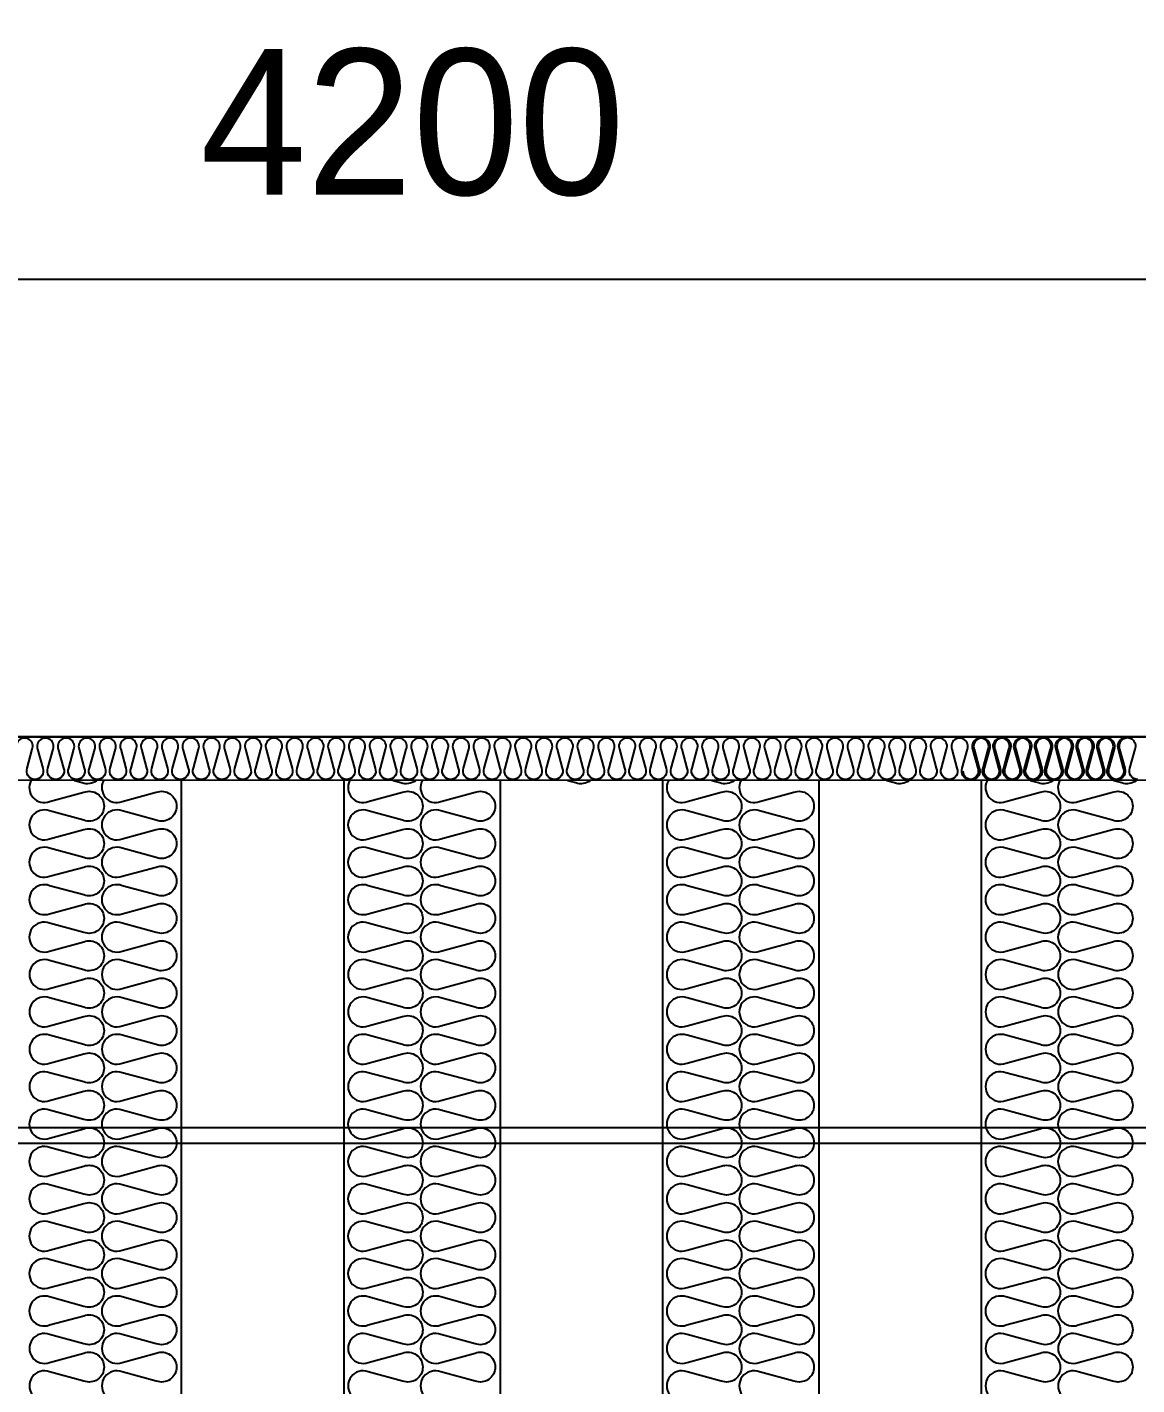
# Model space of a CAD drawing. Header units: millimetres. Extents: x 3347 to 35460, y 2813 to 25521.
# Drawn here: x 8489 to 9555, y 13598 to 14902 of the extents above; entities that cross this region are included whole.
import ezdxf

# ---------------------------------------------------------------- set-up
doc = ezdxf.new("R2010")
doc.units = ezdxf.units.MM
doc.layers.add('SMS', color=220, linetype='Continuous')
doc.layers.add('냉각탑_dim', color=1, linetype='Continuous')
doc.styles.add('HY울릉도L', font='')
doc.styles.get('HY울릉도L').set_extended_font_data('HY울릉도L')
doc.dimstyles.new('성지DIM', dxfattribs={"dimtxt": 3.5, "dimasz": 3, "dimexe": 1, "dimexo": 2.5, "dimgap": 2, "dimtad": 1, "dimdec": 0, "dimzin": 3, "dimdsep": 46, "dimtxsty": 'HY울릉도L', "dimblk": 'ARCHTICK', "dimcen": -2, "dimclrd": 256, "dimclre": 256, "dimclrt": 7, "dimadec": 0, "dimazin": 0, "dimtfac": 1, "dimtdec": 0, "dimtofl": 0, "dimtmove": 0, "dimatfit": 3, "dimfxl": 1, "dimtolj": 1, "dimtzin": 0, "dimlwe": -1, "dimarcsym": 0})

# ---------------------------------------------------------------- blocks, each defined once
blk = doc.blocks.new('*D530')
at = {"layer": 'Defpoints', "color": 0, "transparency": 16777216}
for p in [(10959.2, 14660), (6759.2, 14220.2), (10959.2, 14220.2)]:
    blk.add_point(p, dxfattribs=at)
at = {"layer": '냉각탑_dim', "transparency": 16777216}
for p, q in [((6759.2, 14320.2), (6759.2, 14700)), ((10959.2, 14320.2), (10959.2, 14700))]:
    blk.add_line(p, q, dxfattribs=at)
at = {"layer": '냉각탑_dim', "lineweight": -2, "transparency": 16777216}
blk.add_line((6879.2, 14660), (10839.2, 14660), dxfattribs=at)
at = {"layer": '냉각탑_dim', "transparency": 16777216}
for points in [[(6879.2, 14680), (6879.2, 14640), (6759.2, 14660)], [(10839.2, 14680), (10839.2, 14640), (10959.2, 14660)]]:
    blk.add_solid(points, dxfattribs=at)
at = {"layer": '냉각탑_dim', "color": 7, "transparency": 16777216, "insert": (8859.2, 14810), "char_height": 140, "attachment_point": 5, "style": 'HY울릉도L'}
blk.add_mtext('\\A1;4200', dxfattribs=at)
blk = doc.blocks.new('3')
for p, q in [((9514.2, 14220.2), (6759.2, 14220.2)), ((6803.2, 14220.2), (10959.2, 14220.2)), ((9376, 14220.2), (9921, 14220.2)), ((6759.2, 14179.4), (10959.2, 14178.2)), ((6868.2, 13845.2), (10959.2, 13845.2)), ((6803.2, 13830.2), (10959.2, 13830.2))]:
    blk.add_line(p, q)
at = {"color": 7}
for p, q in [((6759.2, 14220.2), (9514.2, 14220.2)), ((9921, 14220.2), (9376, 14220.2)), ((8637.2, 14178.2), (8637.2, 10700.2)), ((8793.2, 14178.2), (8793.2, 10700.2)), ((8943.2, 14178.2), (8943.2, 10700.2)), ((9099.2, 14178.2), (9099.2, 10700.2)), ((9249.2, 14178.2), (9249.2, 10700.2)), ((9405.2, 14178.2), (9405.2, 10700.2))]:
    blk.add_line(p, q, dxfattribs=at)
at = {"ltscale": 500, "elevation": 0}
blk.add_lwpolyline([(6759.2, 14220.2), (10959.2, 14220.2), (10959.2, 10620.2), (6759.2, 10620.2)], close=True, dxfattribs=at)
at = {"layer": 'SMS', "color": 5, "elevation": 0}
for points in [[(8963.5, 14219, 0.446849), (8958, 14208.4), (8963, 14190.2, -0.524856), (8955.5, 14179.3, -0.524856), (8948, 14190.2), (8953, 14208.4, 1.449198), (8938.1, 14208.4), (8943, 14190.2, -0.524856), (8935.6, 14179.3, -0.524856), (8928.1, 14190.2), (8933, 14208.4, 1.449198), (8918.1, 14208.4), (8923.1, 14190.2, -0.524856), (8915.6, 14179.3, -0.524856), (8908.1, 14190.2), (8913.1, 14208.4, 1.449198), (8898.2, 14208.4), (8903.1, 14190.2, -0.524856), (8895.7, 14179.3, -0.524856), (8888.2, 14190.2), (8893.1, 14208.4, 1.449198), (8878.2, 14208.4), (8883.2, 14190.2, -0.524856), (8875.7, 14179.3, -0.524856), (8868.2, 14190.2), (8873.2, 14208.4, 1.449198), (8858.3, 14208.4), (8863.2, 14190.2, -0.524856), (8855.8, 14179.3, -0.524856), (8848.3, 14190.2), (8853.2, 14208.4, 1.449198), (8838.3, 14208.4), (8843.3, 14190.2, -0.524856), (8835.8, 14179.3, -0.524856), (8828.3, 14190.2), (8833.3, 14208.4, 1.449198), (8818.4, 14208.4), (8823.3, 14190.2, -0.524856), (8815.9, 14179.3, -0.524856), (8808.4, 14190.2), (8813.3, 14208.4, 1.449198), (8798.4, 14208.4), (8803.4, 14190.2, -0.524856), (8795.9, 14179.3, -0.524856), (8788.4, 14190.2), (8793.4, 14208.4, 1.449198), (8778.5, 14208.4), (8783.4, 14190.2, -0.524856), (8776, 14179.3, -0.524856), (8768.5, 14190.2), (8773.4, 14208.4, 1.449198), (8758.5, 14208.4), (8763.5, 14190.2, -0.524856), (8756, 14179.3, -0.524856), (8748.5, 14190.2), (8753.5, 14208.4, 1.449198), (8738.6, 14208.4), (8743.5, 14190.2, -0.524856), (8736.1, 14179.3, -0.524856), (8728.6, 14190.2), (8733.5, 14208.4, 1.449198), (8718.6, 14208.4), (8723.6, 14190.2, -0.524856), (8716.1, 14179.3, -0.524856), (8708.6, 14190.2), (8713.6, 14208.4, 1.449198), (8698.7, 14208.4), (8703.6, 14190.2, -0.524856), (8696.2, 14179.3, -0.524856), (8688.7, 14190.2), (8693.6, 14208.4, 1.449198), (8678.7, 14208.4), (8683.7, 14190.2, -0.524856), (8676.2, 14179.3, -0.524856), (8668.7, 14190.2), (8673.7, 14208.4, 1.449198), (8658.8, 14208.4), (8663.7, 14190.2, -0.524856), (8656.3, 14179.3, -0.524856), (8648.8, 14190.2), (8653.7, 14208.4, 1.449198), (8638.8, 14208.4), (8643.8, 14190.2, -0.524856), (8636.3, 14179.3, -0.524856), (8628.8, 14190.2), (8633.8, 14208.4, 1.449198), (8618.9, 14208.4), (8623.8, 14190.2, -0.524856), (8616.4, 14179.3, -0.524856), (8608.9, 14190.2), (8613.8, 14208.4, 1.449198), (8598.9, 14208.4), (8603.9, 14190.2, -0.524856), (8596.4, 14179.3, -0.524856), (8588.9, 14190.2), (8593.9, 14208.4, 1.449198), (8579, 14208.4), (8583.9, 14190.2, -0.524856), (8576.5, 14179.3, -0.524856), (8569, 14190.2), (8573.9, 14208.4, 1.449198), (8559, 14208.4), (8564, 14190.2, -0.524856), (8556.5, 14179.3, -0.524856), (8549, 14190.2), (8554, 14208.4, 1.449198), (8539.1, 14208.4), (8544, 14190.2, -0.524856), (8536.6, 14179.3, -0.524856), (8529.1, 14190.2), (8534, 14208.4, 1.449198), (8519.1, 14208.4), (8524.1, 14190.2, -0.524856), (8516.6, 14179.3, -0.524856), (8509.1, 14190.2), (8514.1, 14208.4, 1.449198), (8499.2, 14208.4), (8504.1, 14190.2, -0.524856), (8496.7, 14179.3, -0.524856), (8489.2, 14190.2), (8494.1, 14208.4, 1.449198), (8479.2, 14208.4)], [(9542, 14219, 0.446849), (9536.6, 14208.4), (9541.5, 14190.2, -0.524856), (9534.1, 14179.3, -0.524856), (9526.6, 14190.2), (9531.5, 14208.4, 1.449198), (9516.6, 14208.4), (9521.6, 14190.2, -0.524856), (9514.1, 14179.3, -0.524856), (9506.6, 14190.2), (9511.6, 14208.4, 1.449198), (9496.7, 14208.4), (9501.6, 14190.2, -0.524856), (9494.2, 14179.3, -0.524856), (9486.7, 14190.2), (9491.6, 14208.4, 1.449198), (9476.7, 14208.4), (9481.7, 14190.2, -0.524856), (9474.2, 14179.3, -0.524856), (9466.7, 14190.2), (9471.7, 14208.4, 1.449198), (9456.8, 14208.4), (9461.7, 14190.2, -0.524856), (9454.3, 14179.3, -0.524856), (9446.8, 14190.2), (9451.7, 14208.4, 1.449198), (9436.8, 14208.4), (9441.8, 14190.2, -0.524856), (9434.3, 14179.3, -0.524856), (9426.8, 14190.2), (9431.8, 14208.4, 1.449198), (9416.9, 14208.4), (9421.8, 14190.2, -0.524856), (9414.4, 14179.3, -0.524856), (9406.9, 14190.2), (9411.8, 14208.4, 1.449198), (9396.9, 14208.4), (9401.9, 14190.2, -0.524856), (9394.4, 14179.3, -0.524856), (9386.9, 14190.2), (9391.9, 14208.4, 1.449198), (9377, 14208.4), (9381.9, 14190.2, -0.524856), (9374.5, 14179.3, -0.524856), (9367, 14190.2), (9371.9, 14208.4, 1.449198), (9357, 14208.4), (9362, 14190.2, -0.524856), (9354.5, 14179.3, -0.524856), (9347, 14190.2), (9352, 14208.4, 1.449198), (9337.1, 14208.4), (9342, 14190.2, -0.524856), (9334.6, 14179.3, -0.524856), (9327.1, 14190.2), (9332, 14208.4, 1.449198), (9317.1, 14208.4), (9322.1, 14190.2, -0.524856), (9314.6, 14179.3, -0.524856), (9307.1, 14190.2), (9312.1, 14208.4, 1.449198), (9297.2, 14208.4), (9302.1, 14190.2, -0.524856), (9294.7, 14179.3, -0.524856), (9287.2, 14190.2), (9292.1, 14208.4, 1.449198), (9277.2, 14208.4), (9282.2, 14190.2, -0.524856), (9274.7, 14179.3, -0.524856), (9267.2, 14190.2), (9272.2, 14208.4, 1.449198), (9257.3, 14208.4), (9262.2, 14190.2, -0.524856), (9254.8, 14179.3, -0.524856), (9247.3, 14190.2), (9252.2, 14208.4, 1.449198), (9237.3, 14208.4), (9242.3, 14190.2, -0.524856), (9234.8, 14179.3, -0.524856), (9227.3, 14190.2), (9232.3, 14208.4, 1.449198), (9217.4, 14208.4), (9222.3, 14190.2, -0.524856), (9214.9, 14179.3, -0.524856), (9207.4, 14190.2), (9212.3, 14208.4, 1.449198), (9197.4, 14208.4), (9202.4, 14190.2, -0.524856), (9194.9, 14179.3, -0.524856), (9187.4, 14190.2), (9192.4, 14208.4, 1.449198), (9177.5, 14208.4), (9182.4, 14190.2, -0.524856), (9175, 14179.3, -0.524856), (9167.5, 14190.2), (9172.4, 14208.4, 1.449198), (9157.5, 14208.4), (9162.5, 14190.2, -0.524856), (9155, 14179.3, -0.524856), (9147.5, 14190.2), (9152.5, 14208.4, 1.449198), (9137.6, 14208.4), (9142.5, 14190.2, -0.524856), (9135.1, 14179.3, -0.524856), (9127.6, 14190.2), (9132.5, 14208.4, 1.449198), (9117.6, 14208.4), (9122.6, 14190.2, -0.524856), (9115.1, 14179.3, -0.524856), (9107.6, 14190.2), (9112.6, 14208.4, 1.449198), (9097.7, 14208.4), (9102.6, 14190.2, -0.524856), (9095.2, 14179.3, -0.524856), (9087.7, 14190.2), (9092.6, 14208.4, 1.449198), (9077.7, 14208.4), (9082.7, 14190.2, -0.524856), (9075.2, 14179.3, -0.524856), (9067.7, 14190.2), (9072.7, 14208.4, 1.449198), (9057.8, 14208.4), (9062.7, 14190.2, -0.524856), (9055.3, 14179.3, -0.524856), (9047.8, 14190.2), (9052.7, 14208.4, 1.449198), (9037.8, 14208.4), (9042.8, 14190.2, -0.524856), (9035.3, 14179.3, -0.524856), (9027.8, 14190.2), (9032.8, 14208.4, 1.449198), (9017.9, 14208.4), (9022.8, 14190.2, -0.524856), (9015.4, 14179.3, -0.524856), (9007.9, 14190.2), (9012.8, 14208.4, 1.449198), (8997.9, 14208.4), (9002.9, 14190.2, -0.524856), (8995.4, 14179.3, -0.524856), (8987.9, 14190.2), (8992.9, 14208.4, 1.449198), (8978, 14208.4), (8982.9, 14190.2, -0.524856), (8975.5, 14179.3, -0.524856), (8968, 14190.2), (8972.9, 14208.4, 1.449198), (8958, 14208.4), (8963, 14190.2, -0.524856), (8955.5, 14179.3, -0.417249), (8947.5, 14187.4)], [(9555.5, 14179.3, -0.524856), (9548, 14190.2), (9553, 14208.4, 1.449198), (9538, 14208.4), (9543, 14190.2, -0.524856), (9535.5, 14179.3, -0.524856), (9528.1, 14190.2), (9533, 14208.4, 1.449198), (9518.1, 14208.4), (9523, 14190.2, -0.524856), (9515.6, 14179.3, -0.524856), (9508.1, 14190.2), (9513.1, 14208.4, 1.449198), (9498.1, 14208.4), (9503.1, 14190.2, -0.524856), (9495.6, 14179.3, -0.524856), (9488.2, 14190.2), (9493.1, 14208.4, 1.449198), (9478.2, 14208.4), (9483.1, 14190.2, -0.524856), (9475.7, 14179.3, -0.524856), (9468.2, 14190.2), (9473.2, 14208.4, 1.449198), (9458.2, 14208.4), (9463.2, 14190.2, -0.524856), (9455.7, 14179.3, -0.524856), (9448.3, 14190.2), (9453.2, 14208.4, 1.449198), (9438.3, 14208.4), (9443.2, 14190.2, -0.524856), (9435.8, 14179.3, -0.524856), (9428.3, 14190.2), (9433.3, 14208.4, 1.449198), (9418.3, 14208.4), (9423.3, 14190.2, -0.524856), (9415.8, 14179.3, -0.524856), (9408.4, 14190.2), (9413.3, 14208.4, 1.449198), (9398.4, 14208.4), (9403.3, 14190.2, -0.524856), (9395.9, 14179.3, -0.417249), (9387.9, 14187.4)], [(8492.8, 14178.2, 0.686718), (8510.7, 14158.2), (8543.6, 14167.1, -0.524856), (8563, 14153.7, -0.524856), (8543.6, 14140.3), (8510.7, 14149.2, 1.449198), (8510.7, 14122.3), (8543.6, 14131.2, -0.524856), (8563, 14117.8, -0.524856), (8543.6, 14104.4), (8510.7, 14113.3, 1.449198), (8510.7, 14086.4), (8543.6, 14095.3, -0.524856), (8563, 14081.9, -0.524856), (8543.6, 14068.5), (8510.7, 14077.4, 1.449198), (8510.7, 14050.5), (8543.6, 14059.4, -0.524856), (8563, 14046, -0.524856), (8543.6, 14032.5), (8510.7, 14041.5, 1.449198), (8510.7, 14014.6), (8543.6, 14023.5, -0.524856), (8563, 14010.1, -0.524856), (8543.6, 13996.6), (8510.7, 14005.5, 1.449198), (8510.7, 13978.7), (8543.6, 13987.6, -0.524856), (8563, 13974.2, -0.524856), (8543.6, 13960.7), (8510.7, 13969.6, 1.449198), (8510.7, 13942.8), (8543.6, 13951.7, -0.524856), (8563, 13938.2, -0.524856), (8543.6, 13924.8), (8510.7, 13933.7, 1.449198), (8510.7, 13906.9), (8543.6, 13915.8, -0.524856), (8563, 13902.3, -0.524856), (8543.6, 13888.9), (8510.7, 13897.8, 1.449198), (8510.7, 13871), (8543.6, 13879.9, -0.524856), (8563, 13866.4, -0.524856), (8543.6, 13853), (8510.7, 13861.9, 1.449198), (8510.7, 13835), (8543.6, 13843.9, -0.524856), (8563, 13830.5, -0.524856), (8543.6, 13817.1), (8510.7, 13826, 1.449198), (8510.7, 13799.1), (8543.6, 13808, -0.524856), (8563, 13794.6, -0.524856), (8543.6, 13781.2), (8510.7, 13790.1, 1.449198), (8510.7, 13763.2), (8543.6, 13772.1, -0.524856), (8563, 13758.7, -0.524856), (8543.6, 13745.3), (8510.7, 13754.2, 1.449198), (8510.7, 13727.3), (8543.6, 13736.2, -0.524856), (8563, 13722.8, -0.524856), (8543.6, 13709.4), (8510.7, 13718.3, 1.449198), (8510.7, 13691.4), (8543.6, 13700.3, -0.524856), (8563, 13686.9, -0.524856), (8543.6, 13673.4), (8510.7, 13682.4, 1.449198), (8510.7, 13655.5), (8543.6, 13664.4, -0.524856), (8563, 13651, -0.524856), (8543.6, 13637.5), (8510.7, 13646.4, 1.449198), (8510.7, 13619.6), (8543.6, 13628.5, -0.524856), (8563, 13615.1, -0.524856), (8543.6, 13601.6), (8510.7, 13610.5, 1.449198), (8510.7, 13583.7)], [(8555.9, 14178.2, -0.259641), (8542.1, 14176.2), (8534.6, 14178.2)], [(8562.4, 14178.2, 0.686718), (8580.3, 14158.2), (8613.2, 14167.1, -0.524856), (8632.6, 14153.7, -0.524856), (8613.2, 14140.3), (8580.3, 14149.2, 1.449198), (8580.3, 14122.3), (8613.2, 14131.2, -0.524856), (8632.6, 14117.8, -0.524856), (8613.2, 14104.4), (8580.3, 14113.3, 1.449198), (8580.3, 14086.4), (8613.2, 14095.3, -0.524856), (8632.6, 14081.9, -0.524856), (8613.2, 14068.5), (8580.3, 14077.4, 1.449198), (8580.3, 14050.5), (8613.2, 14059.4, -0.524856), (8632.6, 14046, -0.524856), (8613.2, 14032.5), (8580.3, 14041.5, 1.449198), (8580.3, 14014.6), (8613.2, 14023.5, -0.524856), (8632.6, 14010.1, -0.524856), (8613.2, 13996.6), (8580.3, 14005.5, 1.449198), (8580.3, 13978.7), (8613.2, 13987.6, -0.524856), (8632.6, 13974.2, -0.524856), (8613.2, 13960.7), (8580.3, 13969.6, 1.449198), (8580.3, 13942.8), (8613.2, 13951.7, -0.524856), (8632.6, 13938.2, -0.524856), (8613.2, 13924.8), (8580.3, 13933.7, 1.449198), (8580.3, 13906.9), (8613.2, 13915.8, -0.524856), (8632.6, 13902.3, -0.524856), (8613.2, 13888.9), (8580.3, 13897.8, 1.449198), (8580.3, 13871), (8613.2, 13879.9, -0.524856), (8632.6, 13866.4, -0.524856), (8613.2, 13853), (8580.3, 13861.9, 1.449198), (8580.3, 13835), (8613.2, 13843.9, -0.524856), (8632.6, 13830.5, -0.524856), (8613.2, 13817.1), (8580.3, 13826, 1.449198), (8580.3, 13799.1), (8613.2, 13808, -0.524856), (8632.6, 13794.6, -0.524856), (8613.2, 13781.2), (8580.3, 13790.1, 1.449198), (8580.3, 13763.2), (8613.2, 13772.1, -0.524856), (8632.6, 13758.7, -0.524856), (8613.2, 13745.3), (8580.3, 13754.2, 1.449198), (8580.3, 13727.3), (8613.2, 13736.2, -0.524856), (8632.6, 13722.8, -0.524856), (8613.2, 13709.4), (8580.3, 13718.3, 1.449198), (8580.3, 13691.4), (8613.2, 13700.3, -0.524856), (8632.6, 13686.9, -0.524856), (8613.2, 13673.4), (8580.3, 13682.4, 1.449198), (8580.3, 13655.5), (8613.2, 13664.4, -0.524856), (8632.6, 13651, -0.524856), (8613.2, 13637.5), (8580.3, 13646.4, 1.449198), (8580.3, 13619.6), (8613.2, 13628.5, -0.524856), (8632.6, 13615.1, -0.524856), (8613.2, 13601.6), (8580.3, 13610.5, 1.449198), (8580.3, 13583.7)], [(8798.8, 14178.2, 0.686718), (8816.7, 14158.2), (8849.6, 14167.1, -0.524856), (8869, 14153.7, -0.524856), (8849.6, 14140.3), (8816.7, 14149.2, 1.449198), (8816.7, 14122.3), (8849.6, 14131.2, -0.524856), (8869, 14117.8, -0.524856), (8849.6, 14104.4), (8816.7, 14113.3, 1.449198), (8816.7, 14086.4), (8849.6, 14095.3, -0.524856), (8869, 14081.9, -0.524856), (8849.6, 14068.5), (8816.7, 14077.4, 1.449198), (8816.7, 14050.5), (8849.6, 14059.4, -0.524856), (8869, 14046, -0.524856), (8849.6, 14032.5), (8816.7, 14041.5, 1.449198), (8816.7, 14014.6), (8849.6, 14023.5, -0.524856), (8869, 14010.1, -0.524856), (8849.6, 13996.6), (8816.7, 14005.5, 1.449198), (8816.7, 13978.7), (8849.6, 13987.6, -0.524856), (8869, 13974.2, -0.524856), (8849.6, 13960.7), (8816.7, 13969.6, 1.449198), (8816.7, 13942.8), (8849.6, 13951.7, -0.524856), (8869, 13938.2, -0.524856), (8849.6, 13924.8), (8816.7, 13933.7, 1.449198), (8816.7, 13906.9), (8849.6, 13915.8, -0.524856), (8869, 13902.3, -0.524856), (8849.6, 13888.9), (8816.7, 13897.8, 1.449198), (8816.7, 13871), (8849.6, 13879.9, -0.524856), (8869, 13866.4, -0.524856), (8849.6, 13853), (8816.7, 13861.9, 1.449198), (8816.7, 13835), (8849.6, 13843.9, -0.524856), (8869, 13830.5, -0.524856), (8849.6, 13817.1), (8816.7, 13826, 1.449198), (8816.7, 13799.1), (8849.6, 13808, -0.524856), (8869, 13794.6, -0.524856), (8849.6, 13781.2), (8816.7, 13790.1, 1.449198), (8816.7, 13763.2), (8849.6, 13772.1, -0.524856), (8869, 13758.7, -0.524856), (8849.6, 13745.3), (8816.7, 13754.2, 1.449198), (8816.7, 13727.3), (8849.6, 13736.2, -0.524856), (8869, 13722.8, -0.524856), (8849.6, 13709.4), (8816.7, 13718.3, 1.449198), (8816.7, 13691.4), (8849.6, 13700.3, -0.524856), (8869, 13686.9, -0.524856), (8849.6, 13673.4), (8816.7, 13682.4, 1.449198), (8816.7, 13655.5), (8849.6, 13664.4, -0.524856), (8869, 13651, -0.524856), (8849.6, 13637.5), (8816.7, 13646.4, 1.449198), (8816.7, 13619.6), (8849.6, 13628.5, -0.524856), (8869, 13615.1, -0.524856), (8849.6, 13601.6), (8816.7, 13610.5, 1.449198), (8816.7, 13583.7)], [(8861.9, 14178.2, -0.259641), (8848.1, 14176.2), (8840.6, 14178.2)], [(8868.4, 14178.2, 0.686718), (8886.3, 14158.2), (8919.2, 14167.1, -0.524856), (8938.6, 14153.7, -0.524856), (8919.2, 14140.3), (8886.3, 14149.2, 1.449198), (8886.3, 14122.3), (8919.2, 14131.2, -0.524856), (8938.6, 14117.8, -0.524856), (8919.2, 14104.4), (8886.3, 14113.3, 1.449198), (8886.3, 14086.4), (8919.2, 14095.3, -0.524856), (8938.6, 14081.9, -0.524856), (8919.2, 14068.5), (8886.3, 14077.4, 1.449198), (8886.3, 14050.5), (8919.2, 14059.4, -0.524856), (8938.6, 14046, -0.524856), (8919.2, 14032.5), (8886.3, 14041.5, 1.449198), (8886.3, 14014.6), (8919.2, 14023.5, -0.524856), (8938.6, 14010.1, -0.524856), (8919.2, 13996.6), (8886.3, 14005.5, 1.449198), (8886.3, 13978.7), (8919.2, 13987.6, -0.524856), (8938.6, 13974.2, -0.524856), (8919.2, 13960.7), (8886.3, 13969.6, 1.449198), (8886.3, 13942.8), (8919.2, 13951.7, -0.524856), (8938.6, 13938.2, -0.524856), (8919.2, 13924.8), (8886.3, 13933.7, 1.449198), (8886.3, 13906.9), (8919.2, 13915.8, -0.524856), (8938.6, 13902.3, -0.524856), (8919.2, 13888.9), (8886.3, 13897.8, 1.449198), (8886.3, 13871), (8919.2, 13879.9, -0.524856), (8938.6, 13866.4, -0.524856), (8919.2, 13853), (8886.3, 13861.9, 1.449198), (8886.3, 13835), (8919.2, 13843.9, -0.524856), (8938.6, 13830.5, -0.524856), (8919.2, 13817.1), (8886.3, 13826, 1.449198), (8886.3, 13799.1), (8919.2, 13808, -0.524856), (8938.6, 13794.6, -0.524856), (8919.2, 13781.2), (8886.3, 13790.1, 1.449198), (8886.3, 13763.2), (8919.2, 13772.1, -0.524856), (8938.6, 13758.7, -0.524856), (8919.2, 13745.3), (8886.3, 13754.2, 1.449198), (8886.3, 13727.3), (8919.2, 13736.2, -0.524856), (8938.6, 13722.8, -0.524856), (8919.2, 13709.4), (8886.3, 13718.3, 1.449198), (8886.3, 13691.4), (8919.2, 13700.3, -0.524856), (8938.6, 13686.9, -0.524856), (8919.2, 13673.4), (8886.3, 13682.4, 1.449198), (8886.3, 13655.5), (8919.2, 13664.4, -0.524856), (8938.6, 13651, -0.524856), (8919.2, 13637.5), (8886.3, 13646.4, 1.449198), (8886.3, 13619.6), (8919.2, 13628.5, -0.524856), (8938.6, 13615.1, -0.524856), (8919.2, 13601.6), (8886.3, 13610.5, 1.449198), (8886.3, 13583.7)], [(9029.7, 14178.2, -0.259641), (9015.9, 14176.2), (9008.4, 14178.2)], [(9104.8, 14178.2, 0.686718), (9122.7, 14158.2), (9155.6, 14167.1, -0.524856), (9175, 14153.7, -0.524856), (9155.6, 14140.3), (9122.7, 14149.2, 1.449198), (9122.7, 14122.3), (9155.6, 14131.2, -0.524856), (9175, 14117.8, -0.524856), (9155.6, 14104.4), (9122.7, 14113.3, 1.449198), (9122.7, 14086.4), (9155.6, 14095.3, -0.524856), (9175, 14081.9, -0.524856), (9155.6, 14068.5), (9122.7, 14077.4, 1.449198), (9122.7, 14050.5), (9155.6, 14059.4, -0.524856), (9175, 14046, -0.524856), (9155.6, 14032.5), (9122.7, 14041.5, 1.449198), (9122.7, 14014.6), (9155.6, 14023.5, -0.524856), (9175, 14010.1, -0.524856), (9155.6, 13996.6), (9122.7, 14005.5, 1.449198), (9122.7, 13978.7), (9155.6, 13987.6, -0.524856), (9175, 13974.2, -0.524856), (9155.6, 13960.7), (9122.7, 13969.6, 1.449198), (9122.7, 13942.8), (9155.6, 13951.7, -0.524856), (9175, 13938.2, -0.524856), (9155.6, 13924.8), (9122.7, 13933.7, 1.449198), (9122.7, 13906.9), (9155.6, 13915.8, -0.524856), (9175, 13902.3, -0.524856), (9155.6, 13888.9), (9122.7, 13897.8, 1.449198), (9122.7, 13871), (9155.6, 13879.9, -0.524856), (9175, 13866.4, -0.524856), (9155.6, 13853), (9122.7, 13861.9, 1.449198), (9122.7, 13835), (9155.6, 13843.9, -0.524856), (9175, 13830.5, -0.524856), (9155.6, 13817.1), (9122.7, 13826, 1.449198), (9122.7, 13799.1), (9155.6, 13808, -0.524856), (9175, 13794.6, -0.524856), (9155.6, 13781.2), (9122.7, 13790.1, 1.449198), (9122.7, 13763.2), (9155.6, 13772.1, -0.524856), (9175, 13758.7, -0.524856), (9155.6, 13745.3), (9122.7, 13754.2, 1.449198), (9122.7, 13727.3), (9155.6, 13736.2, -0.524856), (9175, 13722.8, -0.524856), (9155.6, 13709.4), (9122.7, 13718.3, 1.449198), (9122.7, 13691.4), (9155.6, 13700.3, -0.524856), (9175, 13686.9, -0.524856), (9155.6, 13673.4), (9122.7, 13682.4, 1.449198), (9122.7, 13655.5), (9155.6, 13664.4, -0.524856), (9175, 13651, -0.524856), (9155.6, 13637.5), (9122.7, 13646.4, 1.449198), (9122.7, 13619.6), (9155.6, 13628.5, -0.524856), (9175, 13615.1, -0.524856), (9155.6, 13601.6), (9122.7, 13610.5, 1.449198), (9122.7, 13583.7)], [(9167.9, 14178.2, -0.259641), (9154.1, 14176.2), (9146.6, 14178.2)], [(9174.4, 14178.2, 0.686718), (9192.3, 14158.2), (9225.2, 14167.1, -0.524856), (9244.6, 14153.7, -0.524856), (9225.2, 14140.3), (9192.3, 14149.2, 1.449198), (9192.3, 14122.3), (9225.2, 14131.2, -0.524856), (9244.6, 14117.8, -0.524856), (9225.2, 14104.4), (9192.3, 14113.3, 1.449198), (9192.3, 14086.4), (9225.2, 14095.3, -0.524856), (9244.6, 14081.9, -0.524856), (9225.2, 14068.5), (9192.3, 14077.4, 1.449198), (9192.3, 14050.5), (9225.2, 14059.4, -0.524856), (9244.6, 14046, -0.524856), (9225.2, 14032.5), (9192.3, 14041.5, 1.449198), (9192.3, 14014.6), (9225.2, 14023.5, -0.524856), (9244.6, 14010.1, -0.524856), (9225.2, 13996.6), (9192.3, 14005.5, 1.449198), (9192.3, 13978.7), (9225.2, 13987.6, -0.524856), (9244.6, 13974.2, -0.524856), (9225.2, 13960.7), (9192.3, 13969.6, 1.449198), (9192.3, 13942.8), (9225.2, 13951.7, -0.524856), (9244.6, 13938.2, -0.524856), (9225.2, 13924.8), (9192.3, 13933.7, 1.449198), (9192.3, 13906.9), (9225.2, 13915.8, -0.524856), (9244.6, 13902.3, -0.524856), (9225.2, 13888.9), (9192.3, 13897.8, 1.449198), (9192.3, 13871), (9225.2, 13879.9, -0.524856), (9244.6, 13866.4, -0.524856), (9225.2, 13853), (9192.3, 13861.9, 1.449198), (9192.3, 13835), (9225.2, 13843.9, -0.524856), (9244.6, 13830.5, -0.524856), (9225.2, 13817.1), (9192.3, 13826, 1.449198), (9192.3, 13799.1), (9225.2, 13808, -0.524856), (9244.6, 13794.6, -0.524856), (9225.2, 13781.2), (9192.3, 13790.1, 1.449198), (9192.3, 13763.2), (9225.2, 13772.1, -0.524856), (9244.6, 13758.7, -0.524856), (9225.2, 13745.3), (9192.3, 13754.2, 1.449198), (9192.3, 13727.3), (9225.2, 13736.2, -0.524856), (9244.6, 13722.8, -0.524856), (9225.2, 13709.4), (9192.3, 13718.3, 1.449198), (9192.3, 13691.4), (9225.2, 13700.3, -0.524856), (9244.6, 13686.9, -0.524856), (9225.2, 13673.4), (9192.3, 13682.4, 1.449198), (9192.3, 13655.5), (9225.2, 13664.4, -0.524856), (9244.6, 13651, -0.524856), (9225.2, 13637.5), (9192.3, 13646.4, 1.449198), (9192.3, 13619.6), (9225.2, 13628.5, -0.524856), (9244.6, 13615.1, -0.524856), (9225.2, 13601.6), (9192.3, 13610.5, 1.449198), (9192.3, 13583.7)], [(9335.7, 14178.2, -0.259641), (9321.9, 14176.2), (9314.4, 14178.2)], [(9410.8, 14178.2, 0.686718), (9428.7, 14158.2), (9461.6, 14167.1, -0.524856), (9481, 14153.7, -0.524856), (9461.6, 14140.3), (9428.7, 14149.2, 1.449198), (9428.7, 14122.3), (9461.6, 14131.2, -0.524856), (9481, 14117.8, -0.524856), (9461.6, 14104.4), (9428.7, 14113.3, 1.449198), (9428.7, 14086.4), (9461.6, 14095.3, -0.524856), (9481, 14081.9, -0.524856), (9461.6, 14068.5), (9428.7, 14077.4, 1.449198), (9428.7, 14050.5), (9461.6, 14059.4, -0.524856), (9481, 14046, -0.524856), (9461.6, 14032.5), (9428.7, 14041.5, 1.449198), (9428.7, 14014.6), (9461.6, 14023.5, -0.524856), (9481, 14010.1, -0.524856), (9461.6, 13996.6), (9428.7, 14005.5, 1.449198), (9428.7, 13978.7), (9461.6, 13987.6, -0.524856), (9481, 13974.2, -0.524856), (9461.6, 13960.7), (9428.7, 13969.6, 1.449198), (9428.7, 13942.8), (9461.6, 13951.7, -0.524856), (9481, 13938.2, -0.524856), (9461.6, 13924.8), (9428.7, 13933.7, 1.449198), (9428.7, 13906.9), (9461.6, 13915.8, -0.524856), (9481, 13902.3, -0.524856), (9461.6, 13888.9), (9428.7, 13897.8, 1.449198), (9428.7, 13871), (9461.6, 13879.9, -0.524856), (9481, 13866.4, -0.524856), (9461.6, 13853), (9428.7, 13861.9, 1.449198), (9428.7, 13835), (9461.6, 13843.9, -0.524856), (9481, 13830.5, -0.524856), (9461.6, 13817.1), (9428.7, 13826, 1.449198), (9428.7, 13799.1), (9461.6, 13808, -0.524856), (9481, 13794.6, -0.524856), (9461.6, 13781.2), (9428.7, 13790.1, 1.449198), (9428.7, 13763.2), (9461.6, 13772.1, -0.524856), (9481, 13758.7, -0.524856), (9461.6, 13745.3), (9428.7, 13754.2, 1.449198), (9428.7, 13727.3), (9461.6, 13736.2, -0.524856), (9481, 13722.8, -0.524856), (9461.6, 13709.4), (9428.7, 13718.3, 1.449198), (9428.7, 13691.4), (9461.6, 13700.3, -0.524856), (9481, 13686.9, -0.524856), (9461.6, 13673.4), (9428.7, 13682.4, 1.449198), (9428.7, 13655.5), (9461.6, 13664.4, -0.524856), (9481, 13651, -0.524856), (9461.6, 13637.5), (9428.7, 13646.4, 1.449198), (9428.7, 13619.6), (9461.6, 13628.5, -0.524856), (9481, 13615.1, -0.524856), (9461.6, 13601.6), (9428.7, 13610.5, 1.449198), (9428.7, 13583.7)], [(9473.9, 14178.2, -0.259641), (9460.1, 14176.2), (9452.6, 14178.2)], [(9480.4, 14178.2, 0.686718), (9498.3, 14158.2), (9531.2, 14167.1, -0.524856), (9550.6, 14153.7, -0.524856), (9531.2, 14140.3), (9498.3, 14149.2, 1.449198), (9498.3, 14122.3), (9531.2, 14131.2, -0.524856), (9550.6, 14117.8, -0.524856), (9531.2, 14104.4), (9498.3, 14113.3, 1.449198), (9498.3, 14086.4), (9531.2, 14095.3, -0.524856), (9550.6, 14081.9, -0.524856), (9531.2, 14068.5), (9498.3, 14077.4, 1.449198), (9498.3, 14050.5), (9531.2, 14059.4, -0.524856), (9550.6, 14046, -0.524856), (9531.2, 14032.5), (9498.3, 14041.5, 1.449198), (9498.3, 14014.6), (9531.2, 14023.5, -0.524856), (9550.6, 14010.1, -0.524856), (9531.2, 13996.6), (9498.3, 14005.5, 1.449198), (9498.3, 13978.7), (9531.2, 13987.6, -0.524856), (9550.6, 13974.2, -0.524856), (9531.2, 13960.7), (9498.3, 13969.6, 1.449198), (9498.3, 13942.8), (9531.2, 13951.7, -0.524856), (9550.6, 13938.2, -0.524856), (9531.2, 13924.8), (9498.3, 13933.7, 1.449198), (9498.3, 13906.9), (9531.2, 13915.8, -0.524856), (9550.6, 13902.3, -0.524856), (9531.2, 13888.9), (9498.3, 13897.8, 1.449198), (9498.3, 13871), (9531.2, 13879.9, -0.524856), (9550.6, 13866.4, -0.524856), (9531.2, 13853), (9498.3, 13861.9, 1.449198), (9498.3, 13835), (9531.2, 13843.9, -0.524856), (9550.6, 13830.5, -0.524856), (9531.2, 13817.1), (9498.3, 13826, 1.449198), (9498.3, 13799.1), (9531.2, 13808, -0.524856), (9550.6, 13794.6, -0.524856), (9531.2, 13781.2), (9498.3, 13790.1, 1.449198), (9498.3, 13763.2), (9531.2, 13772.1, -0.524856), (9550.6, 13758.7, -0.524856), (9531.2, 13745.3), (9498.3, 13754.2, 1.449198), (9498.3, 13727.3), (9531.2, 13736.2, -0.524856), (9550.6, 13722.8, -0.524856), (9531.2, 13709.4), (9498.3, 13718.3, 1.449198), (9498.3, 13691.4), (9531.2, 13700.3, -0.524856), (9550.6, 13686.9, -0.524856), (9531.2, 13673.4), (9498.3, 13682.4, 1.449198), (9498.3, 13655.5), (9531.2, 13664.4, -0.524856), (9550.6, 13651, -0.524856), (9531.2, 13637.5), (9498.3, 13646.4, 1.449198), (9498.3, 13619.6), (9531.2, 13628.5, -0.524856), (9550.6, 13615.1, -0.524856), (9531.2, 13601.6), (9498.3, 13610.5, 1.449198), (9498.3, 13583.7)], [(9553.9, 14178.2, -0.259641), (9540.1, 14176.2), (9532.6, 14178.2)]]:
    blk.add_lwpolyline(points, format="xyb", dxfattribs=at)

msp = doc.modelspace()

# ---------------------------------------------------------------- block references
msp.add_blockref('3', (0, 0))

# ---------------------------------------------------------------- dimensions: what is measured, and where the dimension line sits
at = {"layer": '냉각탑_dim'}
dim = msp.add_linear_dim(base=(10959.2, 14660), p1=(6759.2, 14220.2), p2=(10959.2, 14220.2), dimstyle='성지DIM', override={"dimscale": 40, "dimsah": 1}, dxfattribs=at)
dim.commit()
dim.dimension.update_dxf_attribs({"geometry": '*D530', "text_midpoint": (8859.2, 14810)})

doc.saveas('drawing.dxf')
